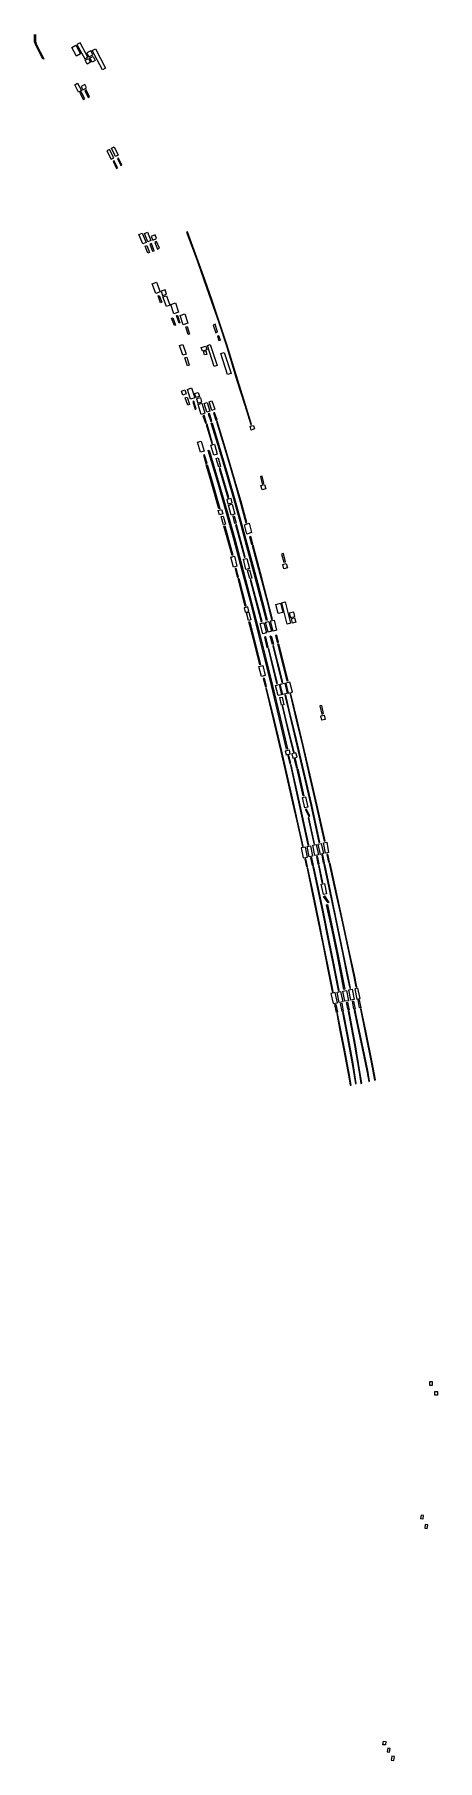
# Model space of a CAD drawing. Header units: millimetres. Extents: x 392564 to 392830, y 293986 to 295126.
import ezdxf

# ---------------------------------------------------------------- set-up
doc = ezdxf.new("R2010")
doc.units = ezdxf.units.MM
for name, color, linetype in [('문자', 1, 'Continuous'), ('숫자', 7, 'Continuous'), ('유도선', 5, 'Continuous'), ('화살표_우회전', 4, 'Continuous'), ('화살표_좌회전', 4, 'Continuous'), ('화살표_직진', 7, 'Continuous'), ('화살표_차로진입', 7, 'Continuous')]:
    doc.layers.add(name, color=color, linetype=linetype)

msp = doc.modelspace()

# ---------------------------------------------------------------- linework, layer by layer
at = {"layer": '문자'}
for points in [[(392588.6, 295117.5, 54.7), (392591.3, 295119, 54.7), (392594.3, 295113.3, 54.7), (392591.6, 295111.8, 54.7)], [(392597.1, 295110, 54.8), (392599.1, 295111, 54.8), (392594.1, 295120.5, 54.8), (392592, 295119.4, 54.8)], [(392601, 295107.7, 54.9), (392598.8, 295106.4, 54.8), (392597.5, 295109.1, 54.8), (392599.7, 295110.3, 54.8)], [(392601.2, 295115.2, 54.8), (392598.6, 295113.9, 54.8), (392599.8, 295111.3, 54.8), (392602.5, 295112.6, 54.8)], [(392600.6, 295110.6, 54.8), (392602.7, 295111.6, 54.8), (392604, 295109, 54.8), (392602, 295107.9, 54.8)], [(392602.1, 295115.5, 54.9), (392604.2, 295116.7, 54.9), (392610.9, 295103.8, 55.1), (392608.8, 295102.7, 55.1)], [(392590.5, 295092.9, 54.5), (392592.4, 295093.9, 54.5), (392595, 295089.1, 54.5), (392593.1, 295088, 54.5)], [(392595.8, 295089.5, 54.6), (392598.4, 295090.8, 54.6), (392597.3, 295093.1, 54.6), (392594.7, 295091.8, 54.6)], [(392619.3, 295046.3, 54.2), (392617.5, 295045.4, 54.2), (392614.9, 295050.9, 54.2), (392616.6, 295051.8, 54.2)], [(392613.6, 295050.1, 54.2), (392611.8, 295049.2, 54.2), (392614.5, 295043.7, 54), (392616.3, 295044.5, 54)], [(392637.7, 294988.6, 53), (392635.6, 294987.7, 52.9), (392633, 294993.9, 52.9), (392635.1, 294994.8, 52.9)], [(392640.9, 294989.9, 53), (392638.9, 294989, 53), (392636.6, 294994.6, 53), (392638.6, 294995.5, 53)], [(392642.1, 294990.2, 53.1), (392644.6, 294991.3, 53.1), (392643.7, 294993.6, 53.1), (392641.1, 294992.6, 53.1)], [(392647, 294956.1, 51.7), (392644.1, 294955, 51.7), (392641.7, 294961.4, 51.8), (392644.6, 294962.5, 51.8)], [(392648.5, 294953.6, 51.7), (392651.3, 294954.5, 51.7), (392650.4, 294957.4, 51.7), (392647.6, 294956.4, 51.7)], [(392653.5, 294947.2, 51.5), (392651.1, 294946.3, 51.5), (392648.8, 294952.7, 51.6), (392651.2, 294953.5, 51.6)], [(392659.2, 294942.6, 51.3), (392656, 294941.5, 51.3), (392654, 294947.6, 51.5), (392657.1, 294948.8, 51.5)], [(392665.4, 294935.4, 51.1), (392662.2, 294934.3, 51.1), (392660.2, 294940.3, 51.2), (392663.4, 294941.4, 51.2)], [(392685.9, 294923.9, 50.4), (392686.8, 294924.2, 50.4), (392685.9, 294927, 50.6), (392685, 294926.8, 50.6)], [(392664.1, 294914.8, 50.2), (392661.9, 294914.1, 50.2), (392659.8, 294920.6, 50.3), (392662.1, 294921.3, 50.3)], [(392674.1, 294919.3, 50.3), (392677.1, 294920.2, 50.3), (392677.9, 294917.8, 50.2), (392674.9, 294916.9, 50.2)], [(392675.7, 294916.8, 50.3), (392677.1, 294917.1, 50.3), (392677.9, 294914.7, 50.1), (392676.4, 294914.3, 50.1)], [(392678.2, 294920.6, 50.3), (392680.1, 294921.3, 50.3), (392684.6, 294907.3, 49.8), (392682.6, 294906.7, 49.8)], [(392687.2, 294915.2, 50.1), (392689.4, 294915.9, 50.1), (392693.9, 294902, 49.4), (392691.6, 294901.3, 49.4)], [(392664.2, 294888.6, 48.8), (392661.9, 294887.8, 48.7), (392661, 294890.5, 48.7), (392663.3, 294891.3, 48.7)], [(392669.9, 294886, 48.8), (392667.1, 294885.1, 48.8), (392665, 294891.6, 49), (392667.8, 294892.5, 49)], [(392673, 294886.8, 48.8), (392670.7, 294886.2, 48.8), (392669.8, 294888.9, 48.9), (392672.1, 294889.6, 48.9)], [(392671.8, 294882.5, 48.6), (392674.6, 294883.3, 48.6), (392673.8, 294886, 48.7), (392671, 294885.3, 48.7)], [(392676.6, 294875.8, 48.3), (392674.2, 294875, 48.3), (392672.2, 294881.6, 48.6), (392674.6, 294882.4, 48.6)], [(392679.8, 294877.2, 48.4), (392677.8, 294876.5, 48.4), (392676, 294882.3, 48.6), (392678.1, 294883, 48.6)], [(392683.1, 294878.4, 48.5), (392681.1, 294877.7, 48.5), (392679.3, 294883.4, 48.7), (392681.2, 294884.1, 48.7)], [(392676.1, 294850.8, 47), (392673.7, 294850.1, 47), (392671.7, 294856.6, 47.2), (392674.1, 294857.3, 47.2)], [(392706.5, 294867.2, 47.8), (392708.7, 294867.8, 47.8), (392709.3, 294865.4, 47.5), (392707.1, 294864.7, 47.5)], [(392684.8, 294848.8, 47.1), (392682.5, 294848, 47.1), (392680.6, 294854.7, 47.3), (392682.9, 294855.4, 47.3)], [(392713.6, 294828, 46.1), (392716, 294828.7, 46.1), (392716.8, 294825.9, 46), (392714.4, 294825.2, 46)], [(392688.4, 294809.3, 45.1), (392686.2, 294808.6, 45.1), (392685.3, 294811.6, 45.2), (392687.5, 294812.3, 45.2)], [(392691.8, 294816, 45.5), (392694.7, 294816.7, 45.5), (392693.9, 294819.5, 45.7), (392691, 294818.8, 45.7)], [(392696.4, 294809.2, 45.3), (392693.9, 294808.5, 45.3), (392692.1, 294815.1, 45.5), (392694.7, 294815.7, 45.5)], [(392707.5, 294796.9, 44.8), (392704.4, 294795.9, 44.8), (392702.7, 294802.1, 45), (392705.8, 294803.1, 45)], [(392697.8, 294774.7, 43.5), (392695.4, 294774.1, 43.5), (392693.7, 294780.6, 43.8), (392696.1, 294781.3, 43.8)], [(392706, 294773.2, 43.7), (392703.7, 294772.6, 43.7), (392702.1, 294779.3, 43.9), (392704.3, 294779.9, 43.9)], [(392728, 294775.9, 43.8), (392730.3, 294776.5, 43.8), (392731.1, 294773.7, 43.5), (392728.7, 294773, 43.5)], [(392703.3, 294744.3, 42.2), (392705.6, 294744.9, 42.2), (392705, 294747.9, 42.3), (392702.6, 294747.3, 42.3)], [(392723.5, 294749.5, 42.5), (392726.5, 294750.3, 42.5), (392728, 294744.2, 42.3), (392725, 294743.4, 42.3)], [(392733.2, 294737, 42), (392731, 294736.5, 42), (392727.4, 294750.6, 42.5), (392729.6, 294751.1, 42.5)], [(392735.3, 294744.4, 42.2), (392732.4, 294743.7, 42.2), (392733.2, 294740.9, 42.1), (392736, 294741.6, 42.1)], [(392717.3, 294730.8, 41.7), (392714.8, 294730.1, 41.6), (392713.1, 294736.8, 41.9), (392715.5, 294737.4, 41.9)], [(392720.6, 294731.7, 41.8), (392718.4, 294731.1, 41.8), (392716.7, 294737.7, 42), (392718.9, 294738.3, 42)], [(392724, 294732.4, 41.8), (392721.7, 294731.9, 41.8), (392720, 294738.6, 42), (392722.3, 294739.1, 42)], [(392733.8, 294740.1, 42.1), (392735.9, 294740.6, 42.1), (392736.7, 294737.7, 41.9), (392734.5, 294737.2, 41.9)], [(392716.5, 294702.5, 40.1), (392713.9, 294701.8, 40.1), (392712.3, 294708.5, 40.4), (392714.9, 294709.1, 40.4)], [(392731, 294690.7, 39.7), (392728, 294690, 39.7), (392726.4, 294696.7, 40.1), (392729.4, 294697.4, 40.1)], [(392730, 294697.5, 40.1), (392731.6, 294690.8, 39.8), (392734.5, 294691.5, 39.8), (392732.8, 294698.1, 40.1)], [(392727.3, 294689.8, 39.7), (392725, 294689.3, 39.6), (392723.3, 294696, 40.1), (392725.7, 294696.5, 40.1)], [(392756.1, 294673.5, 38.8), (392753.8, 294673, 38.8), (392753.2, 294675.9, 39), (392755.5, 294676.4, 39)], [(392732.8, 294650.5, 37.8), (392730.5, 294649.9, 37.8), (392729.9, 294652.8, 38), (392732.2, 294653.3, 38)], [(392734.7, 294647.9, 37.7), (392737.5, 294648.6, 37.7), (392736.8, 294651.4, 37.9), (392734, 294650.7, 37.9)], [(392744.6, 294615.5, 36.3), (392742.7, 294615, 36.3), (392741.1, 294621.8, 36.6), (392743.1, 294622.3, 36.6)], [(392741.5, 294582, 34.5), (392744.4, 294582.5, 34.5), (392743.1, 294589.1, 34.7), (392740.2, 294588.6, 34.7)], [(392747.8, 294583.2, 34.6), (392745.6, 294582.7, 34.6), (392744.2, 294589.5, 34.8), (392746.4, 294589.9, 34.8)], [(392751.6, 294584.1, 34.7), (392749.3, 294583.6, 34.7), (392747.9, 294590.3, 34.9), (392750.1, 294590.8, 34.9)], [(392755, 294584.8, 34.7), (392752.9, 294584.3, 34.7), (392751.5, 294591.1, 35.1), (392753.5, 294591.6, 35.1)], [(392758.4, 294585.6, 34.8), (392756.4, 294585, 34.8), (392755, 294591.9, 35.2), (392757.1, 294592.4, 35.2)], [(392757, 294558.2, 33.4), (392754.9, 294557.8, 33.4), (392753.4, 294564.6, 33.7), (392755.6, 294565.1, 33.7)], [(392761.3, 294485.7, 29.7), (392764.2, 294486.3, 29.7), (392762.7, 294493, 30.2), (392759.8, 294492.4, 30.2)], [(392767.7, 294486.9, 29.9), (392765.4, 294486.5, 29.9), (392764, 294493.3, 30.3), (392766.3, 294493.7, 30.3)], [(392771.5, 294487.6, 30.1), (392769.1, 294487.2, 30.1), (392767.7, 294494, 30.4), (392770.1, 294494.4, 30.4)], [(392775.3, 294488.4, 30.3), (392773.1, 294488, 30.3), (392771.7, 294494.8, 30.5), (392774, 294495.2, 30.5)], [(392777, 294488.6, 30.3), (392779.2, 294489.1, 30.3), (392777.8, 294495.9, 30.6), (392775.7, 294495.4, 30.6)]]:
    msp.add_polyline3d(points, close=True, dxfattribs=at)
at = {"layer": '숫자'}
for points in [[(392826.9, 294233.4, 20.9), (392825.2, 294233.4, 20.9), (392825.2, 294235.9, 20.9), (392826.9, 294235.9, 20.9)], [(392830.4, 294226.9, 20.9), (392828.6, 294226.9, 20.9), (392828.5, 294229.4, 20.9), (392830.4, 294229.4, 20.9)], [(392819.2, 294145.4, 20.7), (392820.9, 294145.2, 20.7), (392821.1, 294147.5, 20.7), (392819.5, 294147.7, 20.7)], [(392822, 294139, 20.8), (392823.6, 294138.8, 20.8), (392823.9, 294141.2, 20.8), (392822.3, 294141.4, 20.8)], [(392794.6, 293998.4, 21.9), (392796.2, 293998.2, 21.9), (392795.9, 293995.8, 21.9), (392794.3, 293996, 21.9)], [(392797.1, 293991.3, 21.7), (392798.7, 293991, 21.7), (392799.1, 293993.5, 21.7), (392797.5, 293993.8, 21.7)], [(392799.8, 293985.8, 21.6), (392801.5, 293985.6, 21.5), (392801.9, 293988.1, 21.5), (392800.1, 293988.4, 21.5)]]:
    msp.add_polyline3d(points, close=True, dxfattribs=at)
at = {"layer": '유도선'}
msp.add_polyline3d([(392564.6, 295126, 54.1), (392564.5, 295123.8, 54.2), (392564.6, 295121.4, 54.2), (392564.7, 295120.7, 54.2), (392565.1, 295119.8, 54.2), (392570.1, 295110.1, 54.3), (392569.5, 295109.8, 54.3), (392564.5, 295119.6, 54.2), (392564.2, 295120.6, 54.2), (392564, 295121.3, 54.2), (392563.9, 295123.8, 54.2), (392564, 295126.1, 54.1)], dxfattribs=at)
for points in [[(392664.5, 294995.4, 53.2), (392671.6, 294976.1, 52.6), (392675.9, 294964, 52.1), (392680.8, 294950, 51.5), (392685.7, 294935.7, 50.8), (392690.8, 294920.3, 50.1), (392697.8, 294897.5, 49.1), (392702.9, 294881.2, 48.4), (392706.9, 294868.3, 47.7), (392707.5, 294868.4, 47.7), (392703.5, 294881.4, 48.4), (392698.4, 294897.7, 49.1), (392691.3, 294920.5, 50.1), (392686.3, 294935.8, 50.8), (392681.4, 294950.2, 51.5), (392676.5, 294964.2, 52.1), (392672.1, 294976.3, 52.6), (392665, 294995.6, 53.2)], [(392677.4, 294868.4, 47.9), (392681.1, 294855.8, 47.3), (392681.7, 294855.9, 47.3), (392678, 294868.6, 47.9)], [(392717.3, 294738.8, 42.1), (392710.9, 294763.1, 43.2), (392708.3, 294772.9, 43.5), (392704.4, 294787.5, 44.3), (392700.6, 294801.9, 44.9), (392696.5, 294816.2, 45.6), (392691, 294835.4, 46.6), (392685.3, 294854.6, 47.3), (392680.8, 294869.2, 48), (392681.3, 294869.4, 48), (392685.8, 294854.8, 47.3), (392691.5, 294835.6, 46.6), (392697.1, 294816.4, 45.6), (392701.1, 294802, 44.9), (392705, 294787.6, 44.3), (392708.9, 294773.1, 43.5), (392711.5, 294763.3, 43.2), (392717.8, 294739, 42.1)], [(392684.2, 294870.3, 48), (392688.8, 294855.2, 47.4), (392693.1, 294841.2, 46.8), (392697.2, 294826.8, 46.1), (392700, 294817.2, 45.7), (392703.7, 294803.5, 45), (392704.3, 294803.7, 45), (392700.5, 294817.4, 45.7), (392697.8, 294827, 46.1), (392693.6, 294841.3, 46.8), (392689.4, 294855.3, 47.4), (392684.7, 294870.5, 48)], [(392730.6, 294653.9, 38), (392725.7, 294674.6, 38.9), (392720.7, 294695.8, 39.9), (392716.3, 294713.7, 40.6), (392712, 294730.3, 41.5), (392707.1, 294749.8, 42.4), (392701.3, 294771.6, 43.4), (392695.7, 294792.7, 44.4), (392690.7, 294810.7, 45.2), (392685.3, 294829.4, 46.1), (392678.8, 294851.2, 47.1), (392679.4, 294851.4, 47.1), (392685.9, 294829.5, 46.1), (392691.3, 294810.9, 45.2), (392696.3, 294792.8, 44.4), (392701.9, 294771.8, 43.4), (392707.6, 294749.9, 42.4), (392712.6, 294730.4, 41.5), (392716.9, 294713.8, 40.6), (392721.2, 294695.9, 39.9), (392726.3, 294674.7, 38.9), (392731.2, 294654.1, 38)], [(392685.9, 294812.6, 45.2), (392680.8, 294830.5, 46.2), (392677.4, 294841.8, 46.7), (392678, 294841.9, 46.7), (392681.3, 294830.6, 46.2), (392686.5, 294812.8, 45.2)], [(392686.1, 294839.4, 46.6), (392691.8, 294819.9, 45.7), (392692.4, 294820.1, 45.7), (392686.7, 294839.5, 46.6)], [(392694.5, 294781.9, 43.9), (392689.2, 294801.2, 44.8), (392689.8, 294801.4, 44.8), (392695.1, 294782.1, 43.9)], [(392696.9, 294802.1, 44.8), (392702.7, 294780.4, 43.9), (392703.3, 294780.6, 43.9), (392697.5, 294802.3, 44.8)], [(392707.9, 294788.4, 44.4), (392709.9, 294780.9, 44), (392713.6, 294767, 43.3), (392717.2, 294753.2, 42.7), (392720.7, 294739.6, 42.1), (392721.3, 294739.8, 42.1), (392717.8, 294753.4, 42.7), (392714.2, 294767.1, 43.3), (392710.5, 294781.1, 44), (392708.5, 294788.6, 44.4)], [(392703.1, 294748.4, 42.4), (392698.5, 294766.5, 43.1), (392699.1, 294766.6, 43.1), (392703.7, 294748.6, 42.4)], [(392706.5, 294765.8, 43.2), (392713.8, 294737.9, 41.9), (392714.4, 294738.1, 41.9), (392707, 294765.9, 43.2)], [(392712.8, 294709.6, 40.4), (392709.3, 294723.8, 41), (392705.7, 294737.9, 41.8), (392706.3, 294738, 41.8), (392709.9, 294723.9, 41), (392713.4, 294709.8, 40.4)], [(392718.3, 294720.3, 41), (392724, 294697.2, 39.9), (392724.6, 294697.4, 39.9), (392718.9, 294720.4, 41)], [(392721.5, 294722.2, 41.3), (392727.5, 294697.9, 40.1), (392728.1, 294698, 40.1), (392722, 294722.3, 41.3)], [(392730.9, 294698.7, 40.2), (392724.8, 294723.4, 41.4), (392725.3, 294723.5, 41.4), (392731.5, 294698.9, 40.2)], [(392727.6, 294682.2, 39.4), (392731, 294668.2, 38.6), (392734.9, 294652, 37.9), (392735.5, 294652.1, 37.9), (392731.5, 294668.4, 38.6), (392728.2, 294682.3, 39.4)], [(392741.5, 294622.9, 36.7), (392737.5, 294640.7, 37.5), (392738.1, 294640.8, 37.5), (392742.1, 294623.1, 36.7)], [(392744.8, 294608.4, 35.7), (392748.5, 294591.4, 35), (392749.1, 294591.5, 35), (392745.4, 294608.6, 35.7)], [(392744.1, 294575.2, 34.1), (392747.8, 294557.9, 33.3), (392751.5, 294539.7, 32.4), (392754.5, 294525, 31.7), (392757.7, 294509.1, 31), (392760.8, 294493.6, 30.2), (392761.4, 294493.7, 30.2), (392758.3, 294509.2, 31), (392755.1, 294525.1, 31.7), (392752.1, 294539.8, 32.4), (392748.4, 294558, 33.3), (392744.7, 294575.3, 34.1)], [(392747.9, 294576, 34.2), (392750.8, 294562.7, 33.5), (392754.3, 294546.2, 32.8), (392758.4, 294526.1, 31.9), (392760.9, 294513.4, 31.2), (392764.7, 294494.3, 30.3), (392765.3, 294494.4, 30.3), (392761.5, 294513.5, 31.2), (392759, 294526.3, 31.9), (392754.9, 294546.3, 32.8), (392751.4, 294562.8, 33.5), (392748.5, 294576.1, 34.2)], [(392751.6, 294577, 34.3), (392753.9, 294565.7, 33.7), (392754.5, 294565.8, 33.7), (392752.2, 294577.1, 34.3)], [(392755.2, 294577.7, 34.4), (392758.5, 294562.2, 33.6), (392762.7, 294542.6, 32.7), (392767.7, 294518.1, 31.6), (392770.7, 294503.6, 30.9), (392772.3, 294495.9, 30.3), (392772.8, 294496, 30.3), (392771.3, 294503.7, 30.9), (392768.3, 294518.3, 31.6), (392763.2, 294542.8, 32.7), (392759.1, 294562.3, 33.6), (392755.8, 294577.8, 34.4)], [(392758.7, 294578.3, 34.5), (392762.1, 294563.1, 33.7), (392767.5, 294538.8, 32.6), (392771.7, 294519.3, 31.7), (392774.8, 294504.5, 31), (392776.4, 294496.7, 30.5), (392777, 294496.8, 30.5), (392775.4, 294504.7, 31), (392772.2, 294519.4, 31.7), (392768.1, 294538.9, 32.6), (392762.7, 294563.2, 33.7), (392759.3, 294578.4, 34.5)], [(392768.5, 294495.1, 30.4), (392764, 294518.3, 31.6), (392760.7, 294534.2, 32.3), (392757, 294551, 33), (392757.6, 294551.2, 33), (392761.2, 294534.3, 32.3), (392764.5, 294518.4, 31.6), (392769.1, 294495.2, 30.4)], [(392771.4, 294480.6, 29.6), (392775.5, 294458.3, 28.5), (392778.5, 294440.5, 27.6), (392779.7, 294433, 27.2), (392780.3, 294433.1, 27.2), (392779.1, 294440.6, 27.6), (392776.1, 294458.4, 28.5), (392772, 294480.7, 29.6)], [(392775.3, 294481.2, 29.8), (392777.5, 294470.5, 29.3), (392780.6, 294456.1, 28.6), (392783.6, 294441.3, 27.9), (392784.9, 294434.3, 27.7), (392785.5, 294434.5, 27.7), (392784.2, 294441.4, 27.9), (392781.2, 294456.2, 28.6), (392778.1, 294470.6, 29.3), (392775.9, 294481.3, 29.8)], [(392779.4, 294482, 29.9), (392782.6, 294466.6, 29.1), (392786.6, 294447, 28.3), (392788.7, 294435.2, 27.7), (392789.3, 294435.3, 27.7), (392787.2, 294447.1, 28.3), (392783.2, 294466.7, 29.1), (392780, 294482.2, 29.9)], [(392763.7, 294479.1, 29.4), (392765.9, 294467.9, 28.9), (392768.5, 294454.8, 28.2), (392771.5, 294438.3, 27.3), (392772.6, 294431.8, 27), (392773.2, 294431.9, 27), (392772.1, 294438.4, 27.3), (392769, 294454.9, 28.2), (392766.5, 294468.1, 28.9), (392764.3, 294479.2, 29.4)], [(392767.6, 294479.8, 29.5), (392770.4, 294465.1, 28.7), (392773.9, 294446, 27.8), (392776.1, 294432.7, 27.2), (392776.7, 294432.8, 27.2), (392774.5, 294446.1, 27.8), (392771, 294465.2, 28.7), (392768.2, 294479.9, 29.5)]]:
    msp.add_polyline3d(points, close=True, dxfattribs=at)
at = {"layer": '유도선', "linetype": 'Continuous'}
for points in [[(392734.6, 294618.3, 36.1), (392737.4, 294606.3, 35.5), (392741, 294589.6, 34.7), (392741.6, 294589.7, 34.7), (392737.9, 294606.4, 35.5), (392735.2, 294618.5, 36.1), (392731.9, 294633.2, 37), (392727.4, 294652.4, 37.9), (392721.3, 294678.3, 39), (392717.4, 294694.1, 39.7), (392716.8, 294694, 39.7), (392720.7, 294678.2, 39), (392726.8, 294652.3, 37.9), (392731.3, 294633, 37)], [(392746.6, 294616.9, 36.3), (392752, 294592.2, 35.1), (392752.6, 294592.3, 35.1), (392747.2, 294617.1, 36.3), (392741.3, 294642.4, 37.6), (392737.1, 294660.2, 38.4), (392732.4, 294679.9, 39.3), (392730.1, 294689.5, 39.6), (392729.5, 294689.3, 39.6), (392731.8, 294679.7, 39.3), (392736.5, 294660, 38.4), (392740.7, 294642.2, 37.6)], [(392750.2, 294616.5, 36.3), (392755.5, 294593, 35.1), (392756.1, 294593.2, 35.1), (392750.8, 294616.6, 36.3), (392746.2, 294636.7, 37.4), (392741.6, 294656.4, 38.1), (392737.6, 294673.3, 38.9), (392733.4, 294690.3, 39.7), (392732.9, 294690.2, 39.7), (392737, 294673.2, 38.9), (392741, 294656.2, 38.1), (392745.6, 294636.6, 37.4)], [(392738.5, 294618.7, 36.2), (392742, 294602.7, 35.4), (392744.7, 294590.5, 34.9), (392745.3, 294590.6, 34.9), (392742.6, 294602.8, 35.4), (392739.1, 294618.8, 36.2), (392733.7, 294643.4, 37.5), (392733.2, 294643.2, 37.5)]]:
    msp.add_polyline3d(points, close=True, dxfattribs=at)
at = {"layer": '화살표_우회전'}
for points in [[(392641.9, 294982.8, 52.8), (392643.1, 294983.2, 52.8), (392641.2, 294988, 52.9), (392640.1, 294987.5, 52.9)], [(392645.2, 294984.3, 52.8), (392646.5, 294984.8, 52.8), (392644.6, 294989.2, 52.9), (392643.4, 294988.6, 52.9)], [(392683.4, 294934.6, 51), (392682.1, 294934.1, 51), (392683.8, 294928.9, 50.8), (392685, 294929.4, 50.8)], [(392714.5, 294834.2, 46.3), (392713.3, 294833.9, 46.3), (392714.4, 294829.2, 46.1), (392715.6, 294829.6, 46.1)], [(392728.5, 294783.1, 44), (392727.3, 294782.7, 44), (392728.7, 294777.3, 43.8), (392729.9, 294777.7, 43.8)], [(392754, 294682.7, 39.2), (392752.6, 294682.4, 39.2), (392753.8, 294677, 39), (392755.1, 294677.3, 39)]]:
    msp.add_polyline3d(points, close=True, dxfattribs=at)
at = {"layer": '화살표_좌회전'}
for points in [[(392596.2, 295083.1, 54.6), (392597.1, 295083.5, 54.6), (392594.8, 295088.2, 54.6), (392593.9, 295087.8, 54.6)], [(392598, 295089.6, 54.6), (392597.1, 295089.1, 54.6), (392599.4, 295084.5, 54.5), (392600.3, 295085, 54.5)], [(392640, 294982.1, 52.7), (392638.9, 294981.6, 52.7), (392637.1, 294986.3, 52.8), (392638.1, 294986.7, 52.8)], [(392666.2, 294907.5, 49.8), (392665, 294907.1, 49.8), (392663.3, 294912.4, 50.1), (392664.6, 294912.8, 50.1)], [(392666.5, 294881.6, 48.5), (392665.2, 294881.2, 48.5), (392663.5, 294886.1, 48.6), (392664.8, 294886.5, 48.6)], [(392687, 294840.6, 46.8), (392685.7, 294840.2, 46.8), (392684, 294846, 46.9), (392685.3, 294846.4, 46.9)], [(392690.1, 294802.5, 44.9), (392688.8, 294802.1, 44.9), (392687.3, 294807.5, 45.1), (392688.7, 294807.9, 45.1)], [(392707.6, 294766.9, 43.3), (392706.3, 294766.5, 43.3), (392704.8, 294772, 43.5), (392706.1, 294772.4, 43.5)], [(392706.9, 294739.3, 41.9), (392705.4, 294738.9, 41.9), (392704.1, 294743.9, 42.1), (392705.6, 294744.3, 42.1)], [(392728.7, 294683.2, 39.4), (392727.3, 294682.9, 39.4), (392726.2, 294687.9, 39.5), (392727.6, 294688.3, 39.5)]]:
    msp.add_polyline3d(points, close=True, dxfattribs=at)
at = {"layer": '화살표_직진'}
for points in [[(392618.1, 295037.6, 54), (392618.7, 295037.9, 54), (392616.5, 295042.6, 54), (392615.9, 295042.3, 54)], [(392621, 295039.5, 54), (392621.7, 295039.8, 54), (392619.5, 295044.4, 54.1), (392618.8, 295044.1, 54.1)], [(392648, 294949.1, 51.6), (392647.3, 294948.8, 51.6), (392645.7, 294953.5, 51.7), (392646.3, 294953.7, 51.7)], [(392657.1, 294933.9, 51), (392656.4, 294933.7, 51), (392654.6, 294938.6, 51.1), (392655.3, 294938.8, 51.1)], [(392660.1, 294935.5, 51.1), (392659.5, 294935.3, 51.1), (392657.8, 294940.3, 51.2), (392658.5, 294940.5, 51.2)], [(392666.4, 294928, 50.8), (392665.6, 294927.8, 50.8), (392664, 294932.9, 51), (392664.8, 294933.1, 51)], [(392670.2, 294878.2, 48.5), (392670.9, 294878.4, 48.5), (392669.2, 294883.8, 48.6), (392668.6, 294883.6, 48.6)], [(392676.9, 294869.3, 48.1), (392677.7, 294869.5, 48.1), (392676.2, 294874.5, 48.2), (392675.3, 294874.2, 48.2)], [(392680.4, 294870.4, 48.2), (392681.2, 294870.7, 48.2), (392679.6, 294875.6, 48.2), (392678.8, 294875.4, 48.2)], [(392683.7, 294871.2, 48.1), (392684.6, 294871.5, 48.1), (392683, 294876.4, 48.2), (392682.2, 294876.1, 48.2)], [(392677.2, 294842.7, 46.8), (392678, 294842.9, 46.8), (392676.4, 294848.3, 47), (392675.6, 294848.1, 47)], [(392695.2, 294807.8, 45.3), (392695.9, 294808, 45.3), (392697.2, 294803.2, 45), (392696.4, 294803, 45)], [(392707.5, 294789.2, 44.5), (392708.2, 294789.4, 44.5), (392706.9, 294794.4, 44.7), (392706.1, 294794.2, 44.7)], [(392697.9, 294767.4, 43.2), (392698.8, 294767.5, 43.2), (392697.3, 294773.3, 43.4), (392696.5, 294773.2, 43.4)], [(392717.6, 294721.1, 41.1), (392718.5, 294721.3, 41.1), (392716.8, 294728.1, 41.5), (392715.9, 294727.9, 41.5)], [(392719.7, 294728.6, 41.6), (392720.5, 294728.8, 41.6), (392722, 294723.3, 41.4), (392721.2, 294723.1, 41.4)], [(392724.4, 294724.3, 41.5), (392725.2, 294724.5, 41.5), (392724.1, 294729.2, 41.6), (392723.3, 294729, 41.6)], [(392716.6, 294695, 39.8), (392717.4, 294695.2, 39.8), (392716, 294700.8, 40.1), (392715.1, 294700.6, 40.1)], [(392732.7, 294644.1, 37.6), (392733.3, 294644.3, 37.6), (392732.1, 294649.5, 37.8), (392731.5, 294649.4, 37.8)], [(392737.1, 294641.4, 37.5), (392737.8, 294641.6, 37.5), (392736.4, 294647.4, 37.7), (392735.7, 294647.3, 37.7)], [(392751.3, 294577.9, 34.5), (392752.2, 294578, 34.5), (392751.1, 294583.1, 34.7), (392750.3, 294583, 34.7)], [(392754.8, 294578.6, 34.5), (392755.7, 294578.8, 34.5), (392754.6, 294583.9, 34.6), (392753.8, 294583.8, 34.6)], [(392758.2, 294579.2, 34.5), (392759, 294579.4, 34.5), (392757.9, 294584.5, 34.6), (392757.1, 294584.3, 34.6)], [(392743.7, 294576.1, 34.2), (392744.5, 294576.3, 34.2), (392743.4, 294581.4, 34.4), (392742.6, 294581.2, 34.4)], [(392747.6, 294576.9, 34.3), (392748.4, 294577, 34.3), (392747.3, 294582.2, 34.5), (392746.5, 294582, 34.5)], [(392762.5, 294485.1, 29.7), (392763.2, 294485.2, 29.7), (392764.2, 294480, 29.5), (392763.5, 294479.8, 29.5)], [(392766.3, 294485.8, 29.8), (392767.1, 294485.9, 29.8), (392768.1, 294480.7, 29.5), (392767.4, 294480.5, 29.5)], [(392770.1, 294486.5, 30), (392770.9, 294486.7, 30), (392771.9, 294481.4, 29.7), (392771.2, 294481.3, 29.7)], [(392774.1, 294487.2, 30.1), (392774.9, 294487.4, 30.1), (392775.9, 294482.1, 29.8), (392775.1, 294482, 29.8)], [(392777.9, 294488.1, 30.2), (392778.6, 294488.2, 30.2), (392779.6, 294483, 30), (392778.9, 294482.8, 30)]]:
    msp.add_polyline3d(points, close=True, dxfattribs=at)
at = {"layer": '화살표_차로진입'}
for points in [[(392745.3, 294609.4, 35.9), (392745.9, 294609.7, 35.9), (392743.5, 294614.3, 36.1), (392743, 294614, 36.1)], [(392755.1, 294556.4, 33.4), (392755.6, 294556.9, 33.4), (392758.6, 294552.6, 33.1), (392758.1, 294552.2, 33.1)]]:
    msp.add_polyline3d(points, close=True, dxfattribs=at)

doc.saveas('drawing.dxf')
